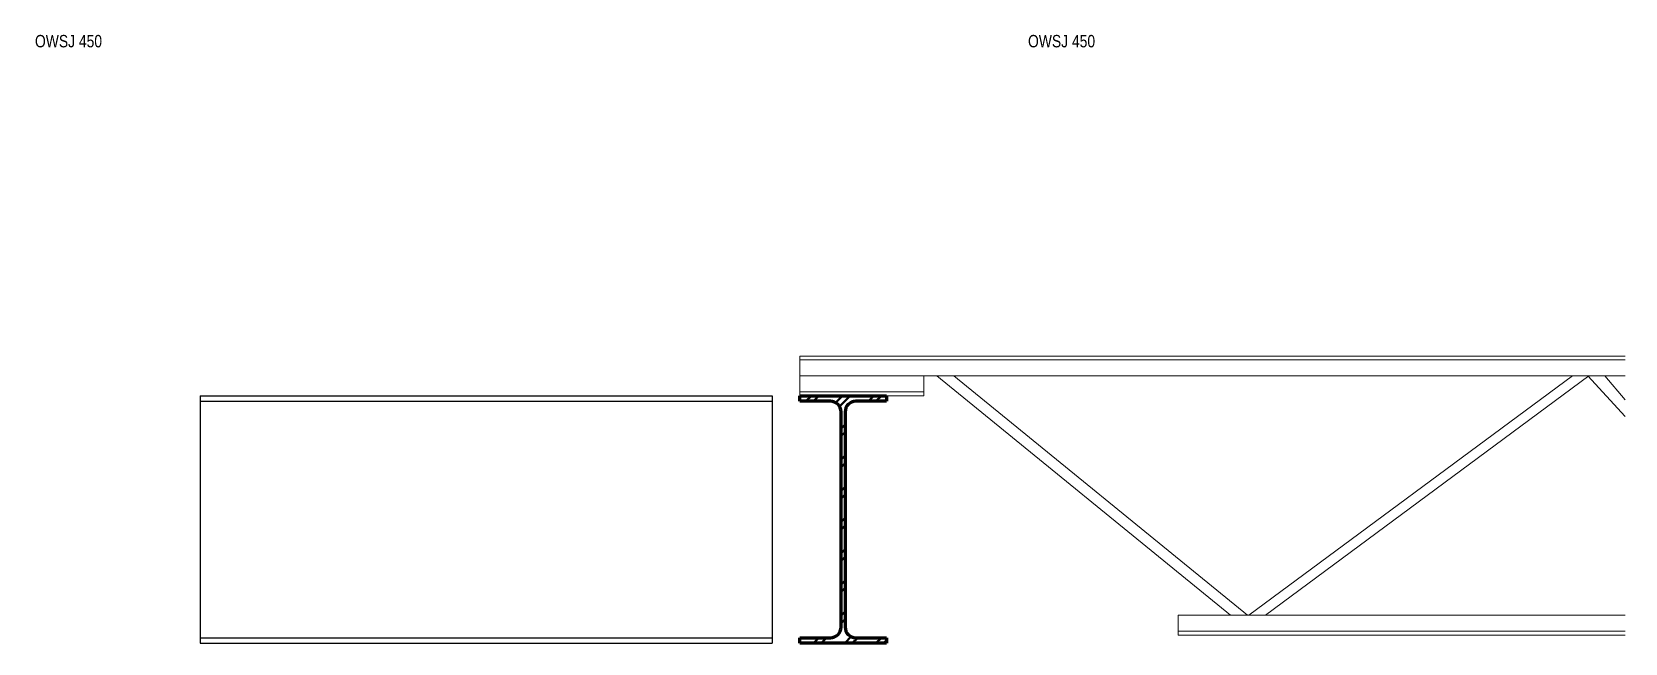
# Model space of a CAD drawing. Header units: millimetres. Extents: x -31954 to 493870, y 99509 to 604061.
# Drawn here: x 101352 to 103919, y 180041 to 181026 of the extents above; entities that cross this region are included whole.
import ezdxf

# ---------------------------------------------------------------- set-up
doc = ezdxf.new("R2010")
doc.units = ezdxf.units.MM
doc.header["$LTSCALE"] = 10
for name, color, linetype, lineweight in [('A-ANNOTATIONS', 1, 'Continuous', 9), ('A-DETL-GENF', 3, 'Continuous', 9), ('S-COLUMN-STEEL-PLAN', 4, 'Continuous', 50), ('S-COLUMN-STEEL-SECTION', 4, 'Continuous', 25)]:
    doc.layers.add(name, color=color, linetype=linetype, lineweight=lineweight)
doc.styles.add('AnnoText', font='arial.ttf', dxfattribs={"width": 0.8, "height": 2})

# ---------------------------------------------------------------- blocks, each defined once
blk = doc.blocks.new('M_K-Series Bar Joist-Side - 18K6-170766-Level 2')
at = {"layer": 'A-DETL-GENF'}
for p, q in [((-100, 63.5), (1229.9, 63.5)), ((-100, 63.5), (-100, -0.5)), ((-100, 57.2), (1229.9, 57.2)), ((-100, 31.5), (1229.9, 31.5)), ((100, -0.5), (100, 31.5)), ((594.1, -354.5), (121.2, 31.5)), ((148.4, 31.5), (621.3, -354.5)), ((1144.9, 31.5), (623.7, -354.5)), ((1171.5, 31.5), (650.4, -354.5)), ((1169.8, 31.5), (1229.9, -33.9)), ((1197, 31.5), (1229.9, -7.3)), ((-100, 5.8), (100, 5.8)), ((-100, -0.5), (100, -0.5)), ((510, -386.5), (510, -354.5)), ((510, -354.5), (1229.9, -354.5)), ((510, -380.1), (1229.9, -380.1)), ((510, -386.5), (1229.9, -386.5))]:
    blk.add_line(p, q, dxfattribs=at)

msp = doc.modelspace()

# ---------------------------------------------------------------- hatches: boundary and pattern name
at = {"layer": 'S-COLUMN-STEEL-PLAN'}
h = msp.add_hatch(dxfattribs=at)
h.set_pattern_fill('FP_9', color=256, style=0, pattern_type=2)
h.set_pattern_definition([(45, (114796.326, 179250.757), (-25.14472, 25.14472), []), (45, (114796.326, 179288.857), (-25.14472, 25.14472), [])])
h.paths.add_polyline_path([(102729.2, 180040.5), (102729.2, 180049.3), (102679.6, 180049.3), (102675.2, 180049.9), (102671, 180051.6), (102667.4, 180054.4), (102664.7, 180057.9), (102663, 180062.1), (102662.4, 180066.5), (102662.4, 180413.5), (102663, 180418), (102664.7, 180422.1), (102667.4, 180425.7), (102671, 180428.4), (102675.2, 180430.1), (102679.6, 180430.7), (102729.2, 180430.7), (102729.2, 180439.5), (102589.2, 180439.5), (102589.2, 180430.7), (102638.8, 180430.7), (102643.3, 180430.1), (102647.4, 180428.4), (102651, 180425.7), (102653.7, 180422.1), (102655.4, 180418), (102656, 180413.5), (102656, 180066.5), (102655.4, 180062.1), (102653.7, 180057.9), (102651, 180054.4), (102647.4, 180051.6), (102643.3, 180049.9), (102638.8, 180049.3), (102589.2, 180049.3), (102589.2, 180040.5)], flags=0)

# ---------------------------------------------------------------- linework, layer by layer
at = {"layer": 'S-COLUMN-STEEL-PLAN', "lineweight": 70}
for p, q in [((102589.2, 180439.5), (102729.2, 180439.5)), ((102589.2, 180430.7), (102589.2, 180439.5)), ((102729.2, 180439.5), (102729.2, 180430.7)), ((102638.8, 180430.7), (102589.2, 180430.7)), ((102729.2, 180430.7), (102679.6, 180430.7)), ((102656, 180066.5), (102656, 180413.5)), ((102662.4, 180413.5), (102662.4, 180066.5)), ((102589.2, 180040.5), (102589.2, 180049.3)), ((102589.2, 180049.3), (102638.8, 180049.3)), ((102729.2, 180040.5), (102589.2, 180040.5)), ((102679.6, 180049.3), (102729.2, 180049.3)), ((102729.2, 180049.3), (102729.2, 180040.5))]:
    msp.add_line(p, q, dxfattribs=at)
for centre, start, end in [((102638.8, 180413.5), 0, 90), ((102679.6, 180413.5), 90, 180), ((102638.8, 180066.5), 270, 0), ((102679.6, 180066.5), 180, 270)]:
    msp.add_arc(centre, 17.2, start, end, dxfattribs=at)
at = {"layer": 'S-COLUMN-STEEL-SECTION'}
for p, q in [((101623, 180439.5), (102544.8, 180439.5)), ((101623, 180439.5), (101623, 180040.5)), ((102544.8, 180439.5), (102544.8, 180040.5)), ((101623, 180430.7), (102544.8, 180430.7)), ((101623, 180049.3), (102544.8, 180049.3)), ((101623, 180040.5), (102544.8, 180040.5))]:
    msp.add_line(p, q, dxfattribs=at)

# ---------------------------------------------------------------- block references
at = {"layer": 'A-DETL-GENF'}
msp.add_blockref('M_K-Series Bar Joist-Side - 18K6-170766-Level 2', (102689.2, 180440), dxfattribs=at)

# ---------------------------------------------------------------- texts
at = {"layer": 'A-ANNOTATIONS', "char_height": 20, "attachment_point": 1, "line_spacing_factor": 0.938532, "style": 'AnnoText', "bg_fill": 3, "box_fill_scale": 1.25, "bg_fill_color": 0, "bg_fill_transparency": 0}
for insert, width in [((101357.1, 181021.4), 189.927), ((102957.1, 181021.4), 159.357)]:
    msp.add_mtext('\\fArial|b0|i0|c0|p34|;OWSJ 450', dxfattribs=dict(at, insert=insert, width=width))

doc.saveas('drawing.dxf')
